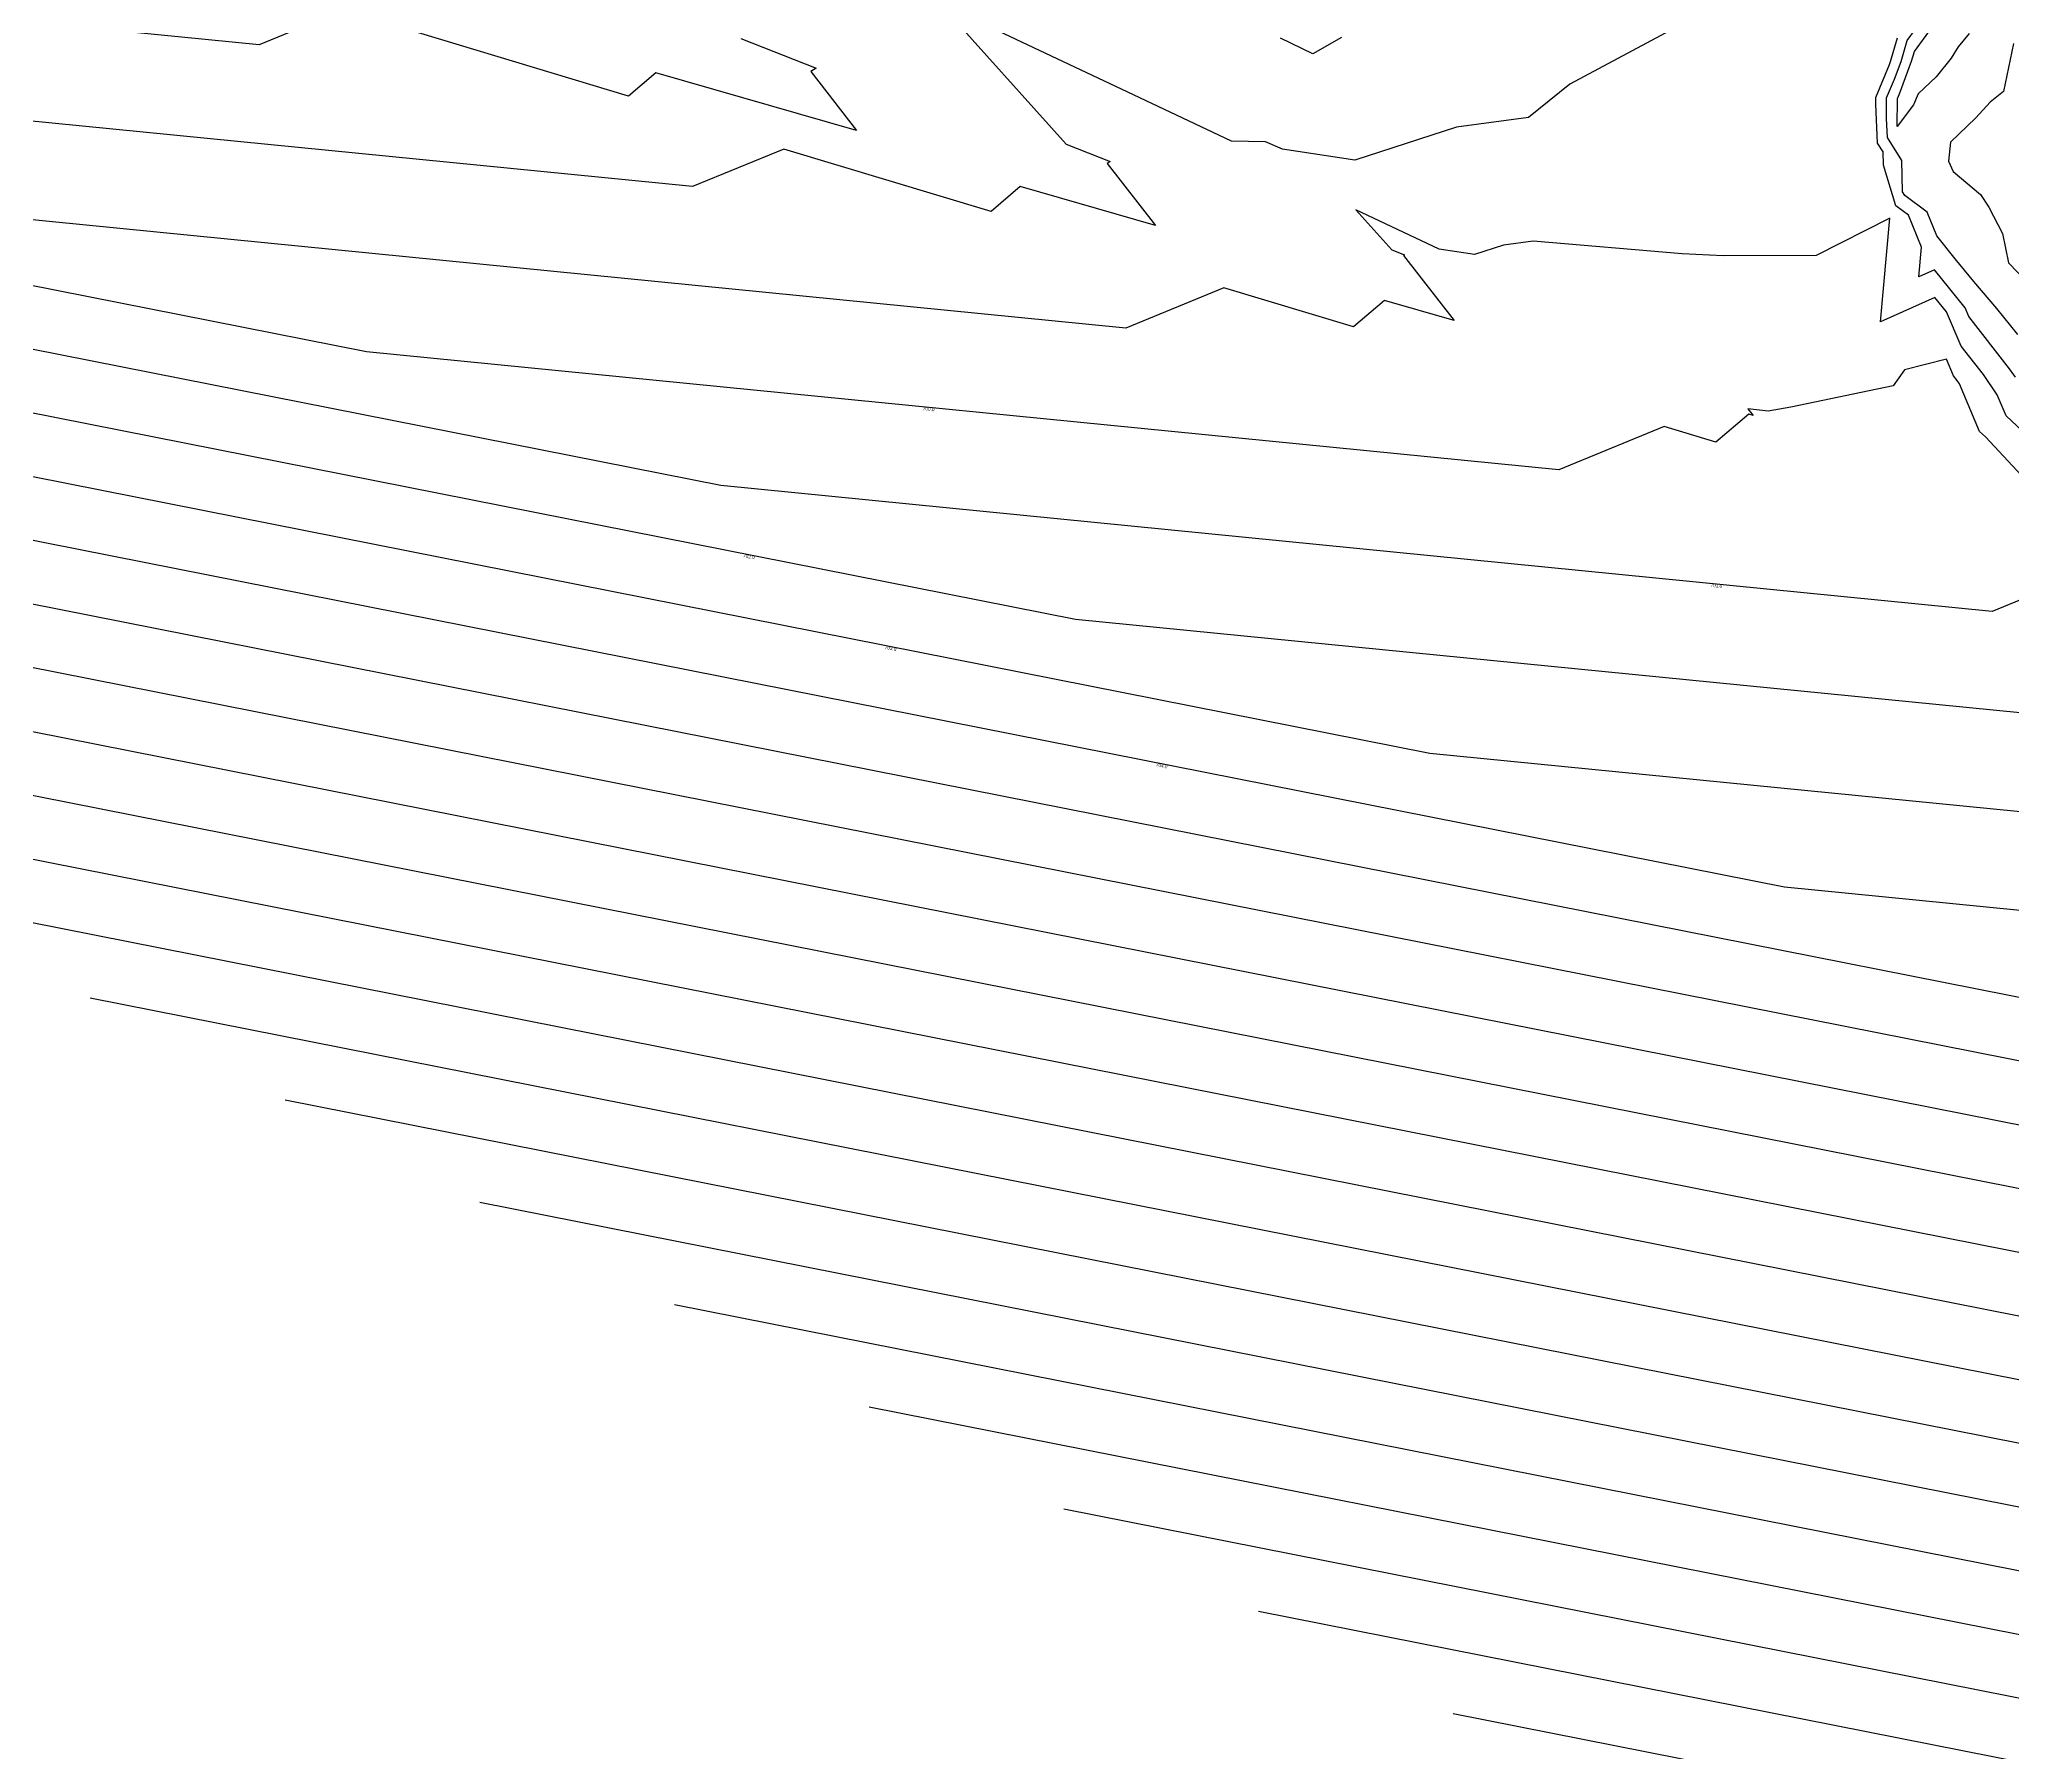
# Model space of a CAD drawing. Extents: x 1684434 to 1702565, y 997334 to 1000228.
# Drawn here: x 1698386.3 to 1698678.4, y 998950.8 to 999204.4 of the extents above; entities that cross this region are included whole.
import ezdxf

# ---------------------------------------------------------------- set-up
doc = ezdxf.new("R2010")
doc.units = 0
doc.layers.add('Default', color=7, linetype='Continuous')

msp = doc.modelspace()

# ---------------------------------------------------------------- linework, layer by layer
at = {"layer": 'Default'}
for points in [[(1698679.71, 999139.79), (1698674.36, 999145.51), (1698673.47, 999146.33), (1698670.53, 999153.36), (1698670.19, 999153.86), (1698669.64, 999154.56), (1698668.59, 999157.01), (1698662.38, 999155.43), (1698660.73, 999153.07), (1698645.55, 999149.95), (1698642.21, 999149.33), (1698639.21, 999149.67), (1698639.98, 999148.69), (1698639.33, 999148.87), (1698634.49, 999144.73), (1698626.82, 999147.05), (1698611.25, 999140.67), (1698434.76, 999158.12), (1698076.88, 999228.96)], [(1698490.14, 999204.49), (1698501.29, 999200.1), (1698500.52, 999199.59), (1698507.28, 999190.9), (1698477.58, 999199.43), (1698473.54, 999195.97), (1698431.34, 999208.69), (1698418.87, 999203.57), (1698277.36, 999217.57)], [(1698687.36, 999124.61), (1698675.38, 999119.7), (1698487.22, 999138.31), (1698105.7, 999213.83)], [(1698633.42, 999208.75), (1698612.85, 999197.72), (1698606.74, 999192.79), (1698596.09, 999191.38), (1698581.03, 999186.51), (1698570.31, 999188.14), (1698567.81, 999189.22), (1698562.78, 999189.28), (1698547.42, 999196.57), (1698519.6, 999209.7), (1698538.33, 999188.84), (1698544.84, 999186.29), (1698544.39, 999185.99), (1698551.51, 999176.83), (1698531.5, 999182.58), (1698527.19, 999178.89), (1698496.5, 999188.14), (1698483, 999182.61), (1698329.82, 999197.75)], [(1698671.94, 999205.24), (1698670.32, 999203.26), (1698669.28, 999201.61), (1698667.08, 999198.84), (1698664.42, 999196.31), (1698663.73, 999194.68), (1698661.32, 999191.45), (1698661.35, 999195.64), (1698661.63, 999196.33), (1698663.45, 999201.13), (1698663.88, 999202.57), (1698666.38, 999206.03)], [(1698579.04, 999204.65), (1698574.8, 999202.22), (1698570.05, 999204.55)], [(1698678.81, 999154.37), (1698677.95, 999155.62), (1698671.9, 999163.35), (1698671.36, 999164.62), (1698666.84, 999170.24), (1698664.53, 999169.22), (1698664.92, 999173.6), (1698662.99, 999178.33), (1698661.11, 999179.74), (1698659.27, 999185.74), (1698659.22, 999187.71), (1698658.41, 999188.99), (1698658.15, 999194.8), (1698658.16, 999195.78), (1698660.16, 999200.65), (1698660.32, 999201.09), (1698661.36, 999204.58)], [(1698679.15, 999160.66), (1698676.05, 999164.51), (1698672.66, 999168.53), (1698669.91, 999171.88), (1698667.19, 999175.29), (1698665.76, 999178.78), (1698662.46, 999181.26), (1698662.12, 999181.82), (1698662.02, 999186.42), (1698659.86, 999189.83), (1698659.73, 999192.64), (1698659.75, 999195.71), (1698660.89, 999198.49), (1698661.89, 999201.11), (1698662.81, 999204.22), (1698664.02, 999205.89)], [(1698678.54, 999203.74), (1698677.06, 999196.64), (1698675.09, 999195.09), (1698672.93, 999192.74), (1698669.18, 999189.15), (1698668.9, 999186.32), (1698669.61, 999184.83), (1698673.66, 999181.39), (1698674.86, 999179.53), (1698676.91, 999175.61), (1698677.81, 999171.31), (1698681.81, 999167.09)], [(1698737.43, 999098.94), (1698539.69, 999118.5), (1698134.51, 999198.69)], [(1698770.51, 999081.04), (1698592.16, 999098.68), (1698163.33, 999183.56)], [(1698680.57, 999145.75), (1698677.44, 999148.64), (1698676.13, 999151.76), (1698674.07, 999154.74), (1698670.77, 999158.95), (1698668.6, 999164.03), (1698666.9, 999166.14), (1698658.82, 999162.56), (1698660.21, 999177.88), (1698649.33, 999172.38), (1698635.53, 999172.33), (1698629.47, 999172.6), (1698607.44, 999174.51), (1698603.03, 999173.93), (1698598.73, 999172.53), (1698593.54, 999173.32), (1698581.18, 999179.16), (1698586.53, 999173.2), (1698588.39, 999172.47), (1698588.26, 999172.39), (1698595.74, 999162.76), (1698585.41, 999165.73), (1698580.84, 999161.81), (1698561.66, 999167.59), (1698547.13, 999161.64), (1698382.29, 999177.94)], [(1698803.59, 999063.15), (1698644.62, 999078.87), (1698192.15, 999168.43)], [(1698697.09, 999059.05), (1698220.97, 999153.29)], [(1698749.56, 999039.24), (1698249.78, 999138.16)], [(1698278.6, 999123.03), (1698802.02, 999019.42), (1698902.83, 999009.46), (1698926.34, 998997.44), (1698961.67, 998979.44), (1698910.5, 999009.55), (1698924.83, 999003.26), (1698928.89, 999004.32), (1699030.71, 998946.2)], [(1698307.42, 999107.89), (1698854.49, 998999.61), (1698935.91, 998991.56), (1698954.9, 998981.86), (1698983.43, 998967.31), (1698942.11, 998991.64), (1698953.68, 998986.56), (1698956.96, 998987.41), (1699039.2, 998940.47)], [(1698336.24, 999092.76), (1698906.96, 998979.8), (1698968.99, 998973.66), (1698983.46, 998966.27), (1699005.2, 998955.19), (1698973.71, 998973.72), (1698982.53, 998969.85), (1698985.03, 998970.5), (1699047.69, 998934.74)], [(1698365.06, 999077.63), (1698959.42, 998959.98), (1699002.07, 998955.76), (1699012.02, 998950.68)], [(1698393.87, 999062.49), (1699011.89, 998940.17)], [(1699064.36, 998920.35), (1698422.69, 999047.36)], [(1698451.51, 999032.23), (1699088.06, 998906.23)], [(1698480.33, 999017.09), (1699104.57, 998893.53)], [(1698509.14, 999001.96), (1699121.09, 998880.84)], [(1698537.96, 998986.83), (1699137.6, 998868.14)], [(1698566.78, 998971.69), (1699154.11, 998855.44)], [(1698595.6, 998956.56), (1699170.62, 998842.74)]]:
    msp.add_lwpolyline(points, dxfattribs=at)

# ---------------------------------------------------------------- texts
for s, rotation, p in [(' 700.0', 354.3524, (1698516.88, 999149.5)), (' 702.0', 348.8041, (1698490.27, 999127.77)), (' 701.0', 354.3524, (1698633.47, 999123.35)), (' 703.0', 348.8041, (1698511.24, 999114.19)), (' 704.0', 348.8041, (1698551.37, 999096.82))]:
    msp.add_text(s, height=0.5, rotation=rotation, dxfattribs=at).set_placement(p)

doc.saveas('drawing.dxf')
